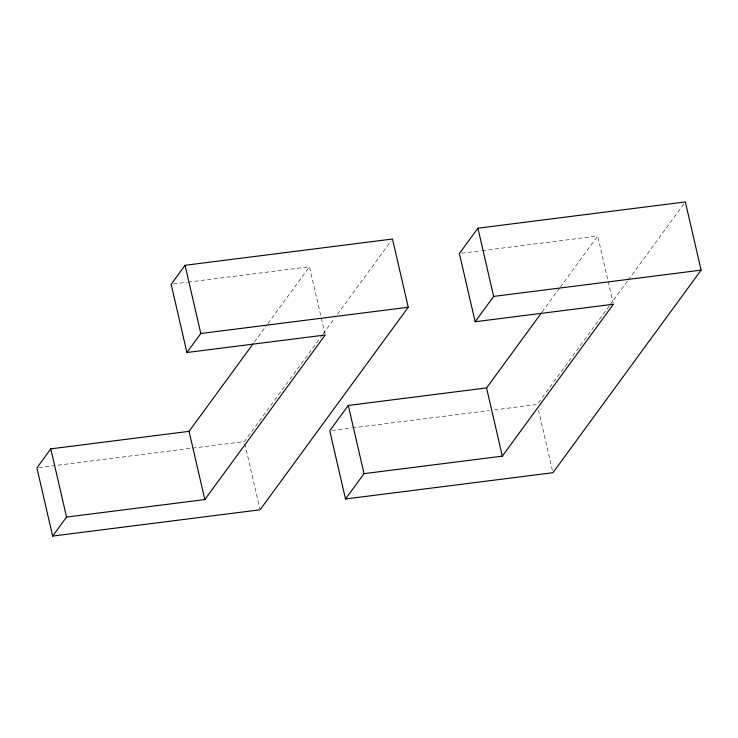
<?xml version="1.0" encoding="UTF-8"?>
<svg xmlns="http://www.w3.org/2000/svg" width="738" height="738" viewBox="0 0 738 738"><rect width="100%" height="100%" fill="white"/><g stroke="black" fill="none" stroke-linecap="round" stroke-linejoin="round"><path stroke-width="0.55" stroke-dasharray="3.69 2.77" d="M254.37 342.081L267.294 324.416M267.968 323.484L309.462 266.769L321.076 317.091M322.488 334.729L244.333 441.582L36.9 467.855M323.17 333.797L334.72 317.995M337.441 314.287L391.131 240.874M542.126 311.962L559.745 287.875M560.419 286.953L597.688 236.003L613.177 303.106M609.228 305.993L537.19 404.489L493.879 409.968M609.911 305.062L627.577 280.901M628.259 279.979L683.988 203.78M173.458 283.992L187.166 282.257M188.31 282.11L309.462 266.769M461.684 253.226L481.111 250.772M482.255 250.625L597.688 236.003M332.035 430.466L351.417 428.012M352.552 427.874L489.322 410.549M538.482 410.079L552.421 470.466M321.334 318.216L324.951 333.871M244.85 443.815L259.822 508.685"/><path stroke-width="1.11" d="M253.005 343.945L189.076 431.352L50.793 448.861L36.9 467.855L52.647 536.074L260.08 509.801L408.243 307.239L392.496 239.02L185.063 265.293L171.17 284.287L186.917 352.506L325.209 334.987L204.832 499.571L66.54 517.089L52.647 536.074M186.917 352.506L200.81 333.511L408.243 307.239M541.452 312.894L486.563 387.92L348.281 405.439L329.757 430.761L345.504 498.98L552.937 472.707L701.1 270.145L685.353 201.926L477.92 228.199L459.396 253.521L475.152 321.74L613.435 304.222L502.32 456.149L364.028 473.658L345.504 498.98M475.152 321.74L493.667 296.418L701.1 270.145M477.92 228.199L493.667 296.418M486.563 387.92L502.32 456.149M348.281 405.439L364.028 473.658M185.063 265.293L200.81 333.511M189.076 431.352L204.832 499.571M50.793 448.861L66.54 517.089"/></g></svg>
